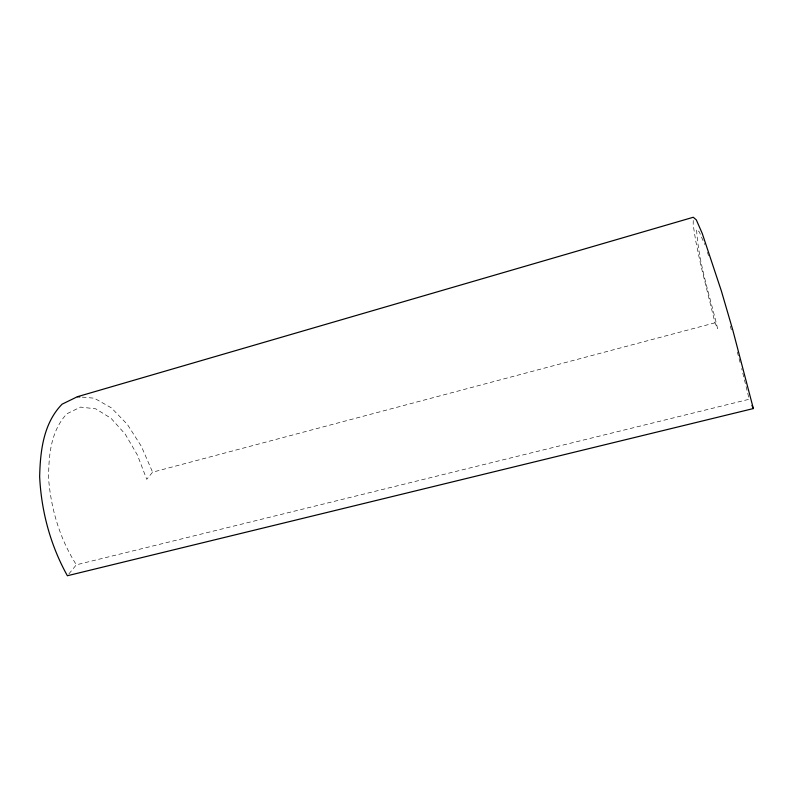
<?xml version="1.0" encoding="UTF-8"?>
<svg xmlns="http://www.w3.org/2000/svg" width="793" height="793" viewBox="0 0 793 793"><rect width="100%" height="100%" fill="white"/><g stroke="black" fill="none" stroke-linecap="round" stroke-linejoin="round"><path stroke-width="0.59" stroke-dasharray="3.96 2.97" d="M693.241 220.464L693.181 224.746L695.709 240.864L700.487 263.851L715.008 322.81L717.576 328.54C709.983 295.759 698.534 263.207 696.581 229.464L699.297 231.903L704.709 244.531M68.872 573.914L76.376 564.804L749.187 399.256L741.683 368.527M715.008 322.81L152.603 472.192L146.735 479.319L137.437 455.103L125.264 434.197L111.02 418.278L95.715 408.831L80.539 407.087L66.89 413.777C50.405 431.442 48.482 456.54 48.67 479.537C51.198 509.691 60.03 539.19 76.376 564.804M82.244 397.134L94.308 398.205L111.347 407.85L127.366 424.394L141.372 446.36L152.603 472.192M707.435 252.343L708.595 255.683M730.264 326.062L731.602 330.711M737.302 351.973L740.454 363.799"/><path stroke-width="1.19" d="M77.417 396.708L62.082 404.182C43.347 423.383 40.265 451.108 39.65 476.672C41.325 511.346 50.465 545.356 67.375 575.738L753.35 408.564L732.762 329.938L721.343 290.872L702.251 233.459L696.313 219.899L693.3 217.262L77.417 396.708L79.835 396.926M751.962 405.461L753.35 408.564"/></g></svg>
